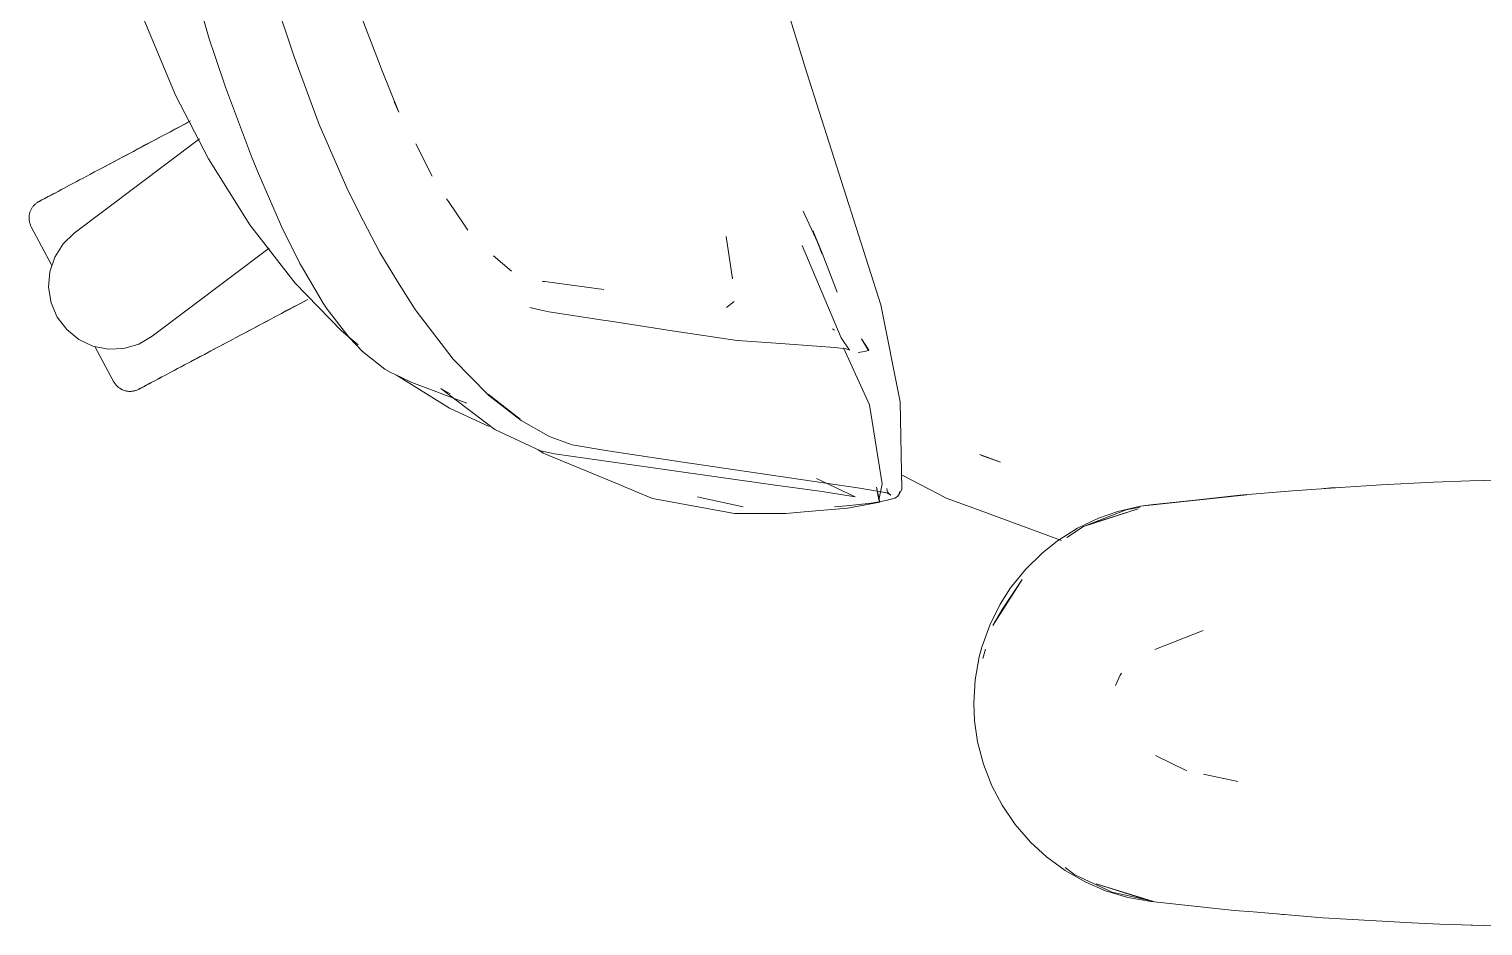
# Model space of a CAD drawing. Header units: millimetres. Extents: x 155927 to 326028, y -36033 to 97293.
# Drawn here: x 216095 to 216409.4, y 10091.8 to 10285.9 of the extents above; entities that cross this region are included whole.
import ezdxf

# ---------------------------------------------------------------- set-up
doc = ezdxf.new("R2010")
doc.units = ezdxf.units.MM
doc.header["$MEASUREMENT"] = 0
doc.layers.add('G-IMPT', color=8, linetype='CONTINUOUS', lineweight=9)
doc.layers.add('I-FURN', color=8, linetype='CONTINUOUS', lineweight=9)

msp = doc.modelspace()

# ---------------------------------------------------------------- linework, layer by layer
at = {"layer": 'G-IMPT'}
for p, q in [((216133.99, 10283.8), (216125.05, 10314.63)), ((216254, 10306.44), (216263.19, 10276.46)), ((216163.89, 10296.41), (216170.6, 10278.96)), ((216152.3, 10280.15), (216147.29, 10295.07)), ((216119.2, 10289.55), (216126.72, 10271.58)), ((216133.99, 10283.8), (216135.18, 10280.19)), ((216137.53, 10273.37), (216135.18, 10280.19)), ((216152.3, 10280.15), (216157.75, 10265.27)), ((216170.6, 10278.96), (216171.26, 10277.23)), ((216171.26, 10277.23), (216174.99, 10267.91)), ((216263.19, 10276.46), (216279.18, 10226.22)), ((216137.53, 10273.37), (216143.13, 10258.3)), ((216126.72, 10271.58), (216133.81, 10257.8)), ((216174.99, 10267.91), (216173.99, 10270.15)), ((216157.75, 10265.27), (216163.93, 10251.04)), ((216182.16, 10254.07), (216178.62, 10261.04)), ((216133.81, 10257.8), (216142.78, 10243.51)), ((216144.61, 10254.62), (216143.13, 10258.3)), ((216149.38, 10243.66), (216144.61, 10254.62)), ((216167.32, 10244.32), (216163.93, 10251.04)), ((216185.69, 10248.59), (216185.3, 10249.17)), ((216189.18, 10243.46), (216185.69, 10248.59)), ((216265.47, 10239.78), (216262.43, 10246.5)), ((216142.78, 10243.51), (216152.59, 10230.9)), ((216149.38, 10243.66), (216149.6, 10243.22)), ((216153.6, 10235.21), (216149.6, 10243.22)), ((216167.32, 10244.32), (216170.89, 10237.53)), ((216189.18, 10243.46), (216189.93, 10242.36)), ((216266.5, 10237.2), (216264.48, 10242.32)), ((216266.5, 10237.41), (216264.48, 10242.31)), ((216264.48, 10242.31), (216266.5, 10237.2)), ((216247.15, 10231.88), (216245.75, 10241.04)), ((216270.64, 10219.07), (216262.2, 10239.04)), ((216174.66, 10231.3), (216170.89, 10237.53)), ((216195.46, 10236.83), (216199.36, 10233.49)), ((216266.5, 10237.41), (216269.75, 10228.94)), ((216153.6, 10235.21), (216153.9, 10234.61)), ((216153.9, 10234.61), (216158.64, 10226.61)), ((216162.55, 10220.61), (216152.59, 10230.9)), ((216174.66, 10231.3), (216178.54, 10225.2)), ((216219.31, 10229.55), (216205.96, 10231.33)), ((216205.96, 10231.33), (216206.43, 10231.18)), ((216247.15, 10231.88), (216247.1, 10232.22)), ((216159.5, 10225.32), (216158.64, 10226.61)), ((216247.5, 10226.93), (216245.86, 10225.65)), ((216283.37, 10205.27), (216279.18, 10226.22)), ((216164.22, 10219.19), (216159.5, 10225.32)), ((216178.54, 10225.2), (216178.71, 10224.94)), ((216186.73, 10214.51), (216178.71, 10224.94)), ((216203.27, 10225.63), (216205.44, 10225.17)), ((216205.44, 10225.17), (216207.42, 10224.75)), ((216207.89, 10224.67), (216207.42, 10224.75)), ((216219.61, 10222.87), (216207.89, 10224.67)), ((216162.55, 10220.61), (216166.22, 10217.61)), ((216219.61, 10222.87), (216220.22, 10222.77)), ((216220.73, 10222.69), (216220.22, 10222.77)), ((216234.09, 10220.58), (216220.73, 10222.69)), ((216234.09, 10220.58), (216248.16, 10218.55)), ((216269.18, 10220.78), (216268.75, 10221.05)), ((216167.11, 10216.17), (216164.22, 10219.19)), ((216248.24, 10218.54), (216248.16, 10218.55)), ((216248.24, 10218.54), (216256.48, 10217.92)), ((216256.48, 10217.92), (216257.47, 10217.85)), ((216257.47, 10217.85), (216265.33, 10217.29)), ((216265.33, 10217.29), (216269.2, 10216.99)), ((216269.28, 10216.98), (216269.2, 10216.99)), ((216269.28, 10216.98), (216271.66, 10216.69)), ((216272.4, 10216.4), (216270.64, 10219.07)), ((216276.74, 10204.56), (216271.13, 10216.91)), ((216276.6, 10216.39), (216275.01, 10218.86)), ((216275.01, 10218.86), (216276.54, 10216.37)), ((216276.54, 10216.37), (216275.05, 10218.84)), ((216171.97, 10212.3), (216167.11, 10216.17)), ((216186.73, 10214.51), (216194.46, 10206.61)), ((216271.68, 10216.68), (216271.66, 10216.69)), ((216271.68, 10216.68), (216272.4, 10216.4)), ((216274.31, 10215.93), (216275.67, 10216.1)), ((216275.67, 10216.1), (216276.54, 10216.37)), ((216276.6, 10216.39), (216276.54, 10216.37)), ((216171.97, 10212.3), (216173.11, 10211.69)), ((216173.11, 10211.69), (216175.55, 10210.52)), ((216185.92, 10203.87), (216174.47, 10211)), ((216175.55, 10210.52), (216177.78, 10209.44)), ((216189.68, 10204.93), (216177.78, 10209.44)), ((216184.03, 10208.16), (216186.06, 10207)), ((216184.03, 10208.16), (216195.73, 10199.22)), ((216194.26, 10206.91), (216201.2, 10201.52)), ((216194.26, 10206.91), (216197.83, 10204.1)), ((216201.43, 10201.19), (216194.46, 10206.61)), ((216276.74, 10204.56), (216279.46, 10187.52)), ((216283.37, 10205.27), (216283.76, 10186.28)), ((216194.54, 10199.89), (216185.92, 10203.87)), ((216201.2, 10201.52), (216197.83, 10204.1)), ((216201.43, 10201.19), (216207.27, 10197.9)), ((216202.25, 10196.19), (216195.73, 10199.22)), ((216207.27, 10197.9), (216207.69, 10197.69)), ((216202.25, 10196.19), (216205.62, 10194.62)), ((216205.01, 10194.9), (216206.18, 10194.13)), ((216212.48, 10195.93), (216207.69, 10197.69)), ((216212.48, 10195.93), (216220.15, 10194.63)), ((216208.61, 10193.97), (216205.62, 10194.62)), ((216206.18, 10194.13), (216222.63, 10187.33)), ((216255.83, 10187.3), (216208.61, 10193.97)), ((216235.92, 10192.24), (216220.15, 10194.63)), ((216266.79, 10187.69), (216235.92, 10192.24)), ((216300.63, 10193.81), (216305.09, 10192.17)), ((216300.63, 10193.81), (216301.21, 10193.55)), ((216305.09, 10192.17), (216301.21, 10193.55)), ((216273.67, 10184.67), (216265.27, 10188.66)), ((216283.69, 10189.47), (216291.59, 10185.33)), ((216418.85, 10188.43), (216406.55, 10188.13)), ((216222.63, 10187.33), (216225.99, 10185.94)), ((216229.85, 10184.35), (216225.99, 10185.94)), ((216255.83, 10187.3), (216266.49, 10185.86)), ((216267.79, 10185.64), (216266.49, 10185.86)), ((216274.64, 10186.57), (216266.79, 10187.69)), ((216267.79, 10185.64), (216272.81, 10184.81)), ((216280.91, 10185.47), (216274.64, 10186.57)), ((216278.28, 10186.81), (216278.77, 10183.94)), ((216278.28, 10186.81), (216279.01, 10183.53)), ((216278.77, 10183.94), (216279.46, 10187.52)), ((216280.29, 10185.63), (216280.91, 10185.47)), ((216280.29, 10185.63), (216281.39, 10185.08)), ((216280.49, 10186.51), (216280.56, 10186.01)), ((216280.89, 10185.47), (216280.56, 10186.01)), ((216280.89, 10185.47), (216281.39, 10185.08)), ((216283.76, 10186.28), (216283.15, 10185.24)), ((216283.28, 10185.87), (216283.15, 10185.24)), ((216283.15, 10185.24), (216283.17, 10185.32)), ((216283.28, 10185.87), (216283.17, 10185.32)), ((216291.59, 10185.33), (216293.35, 10184.4)), ((216356.81, 10185.02), (216368.2, 10186.01)), ((216378.49, 10186.74), (216368.2, 10186.01)), ((216376.45, 10186.6), (216375.03, 10186.47)), ((216376.45, 10186.6), (216378.35, 10186.69)), ((216378.49, 10186.74), (216387.36, 10187.3)), ((216398.67, 10187.84), (216387.36, 10187.3)), ((216398.67, 10187.84), (216406.55, 10188.13)), ((216247.55, 10181.11), (216229.85, 10184.35)), ((216240.1, 10184.57), (216239.53, 10184.72)), ((216249.41, 10182.52), (216240.1, 10184.57)), ((216271.96, 10182.23), (216262.64, 10181.43)), ((216271.8, 10182.75), (216269.21, 10182.54)), ((216276.48, 10183.27), (216271.8, 10182.75)), ((216271.96, 10182.23), (216272.43, 10182.27)), ((216272.43, 10182.27), (216276.68, 10183.08)), ((216273.67, 10184.67), (216272.81, 10184.81)), ((216277.1, 10183.34), (216276.48, 10183.27)), ((216276.68, 10183.08), (216279.01, 10183.53)), ((216277.1, 10183.34), (216280.38, 10183.88)), ((216282.24, 10184.43), (216280.38, 10183.88)), ((216282.24, 10184.43), (216282.78, 10184.75)), ((216282.78, 10184.75), (216283.15, 10185.24)), ((216299.33, 10182.21), (216293.35, 10184.4)), ((216318.27, 10175.27), (216299.33, 10182.21)), ((216335.37, 10182.67), (216330.41, 10181.52)), ((216335.29, 10182.46), (216332.24, 10181.88)), ((216335.37, 10182.67), (216358.32, 10185.13)), ((216335.37, 10182.67), (216356.81, 10185.02)), ((216335.37, 10182.67), (216338.19, 10183.01)), ((216358.32, 10185.13), (216338.19, 10183.01)), ((216247.55, 10181.11), (216254.51, 10181.09)), ((216254.51, 10181.09), (216258.68, 10181.08)), ((216262.64, 10181.43), (216258.68, 10181.08)), ((216321.7, 10177.88), (216326.28, 10180.07)), ((216323.02, 10178.27), (216334.87, 10182.09)), ((216332.24, 10181.88), (216323.02, 10178.27)), ((216323.02, 10178.27), (216325.73, 10179.17)), ((216325.73, 10179.17), (216334.87, 10182.09)), ((216326.28, 10180.07), (216330.41, 10181.52)), ((216321.7, 10177.88), (216317.37, 10175.15)), ((216323.02, 10178.27), (216319.44, 10175.85)), ((216314.06, 10172.53), (216317.37, 10175.15)), ((216310.46, 10168.98), (216314.06, 10172.53)), ((216303.41, 10156.85), (216309.73, 10166.8)), ((216305.57, 10160.53), (216309.73, 10166.8)), ((216310.46, 10168.98), (216307.27, 10165)), ((216305, 10161.45), (216307.27, 10165)), ((216302.76, 10156.95), (216305, 10161.45)), ((216303.41, 10156.85), (216305.57, 10160.53)), ((216302.76, 10156.95), (216301.05, 10152.17)), ((216348.89, 10155.77), (216338.46, 10151.63)), ((216300.49, 10150.04), (216301.05, 10152.17)), ((216301.85, 10151.73), (216301.23, 10149.71)), ((216299.61, 10145.09), (216300.49, 10150.04)), ((216299.31, 10140.05), (216299.61, 10145.09)), ((216329.92, 10143.88), (216330.94, 10146.1)), ((216330.94, 10146.1), (216331.24, 10146.55)), ((216299.31, 10140.05), (216299.48, 10136.21)), ((216300.13, 10131.69), (216299.48, 10136.21)), ((216300.13, 10131.69), (216301.39, 10126.83)), ((216338.56, 10128.68), (216345.34, 10125.41)), ((216303.22, 10122.12), (216301.39, 10126.83)), ((216356.39, 10123.07), (216348.96, 10124.65)), ((216305.41, 10117.95), (216303.22, 10122.12)), ((216305.41, 10117.95), (216308.24, 10113.78)), ((216308.24, 10113.78), (216311.57, 10109.95)), ((216315, 10106.78), (216311.57, 10109.95)), ((216315, 10106.78), (216319.09, 10103.79)), ((216319.05, 10104.48), (216321.15, 10102.88)), ((216323.53, 10101.27), (216319.09, 10103.79)), ((216329.22, 10099.15), (216321.15, 10102.88)), ((216323.53, 10101.27), (216327.77, 10099.46)), ((216338.19, 10097.1), (216325.73, 10100.93)), ((216325.73, 10100.93), (216334.87, 10098.02)), ((216327.77, 10099.46), (216332.63, 10098)), ((216329.22, 10099.15), (216337.62, 10097.23)), ((216337.67, 10097.1), (216332.63, 10098)), ((216338.19, 10097.1), (216334.87, 10098.02)), ((216355.6, 10095.2), (216337.67, 10097.1)), ((216359.73, 10094.85), (216355.6, 10095.2)), ((216374.79, 10093.6), (216359.73, 10094.85)), ((216366.6, 10094.26), (216364.93, 10094.42)), ((216374.79, 10093.6), (216379.88, 10093.28)), ((216379.88, 10093.28), (216394.01, 10092.47)), ((216400.04, 10092.21), (216394.01, 10092.47)), ((216400.04, 10092.21), (216411.8, 10091.83)), ((216404.92, 10092.07), (216406.86, 10091.96)), ((216406.86, 10091.96), (216408.36, 10091.95))]:
    msp.add_line(p, q, dxfattribs=at)
at = {"layer": 'I-FURN'}
for p, q in [((216125.04, 10263.41), (216126.04, 10263.94)), ((216126.58, 10264.23), (216125.58, 10263.7)), ((216126.04, 10263.94), (216127.03, 10264.47)), ((216127.56, 10264.75), (216126.58, 10264.23)), ((216127.03, 10264.47), (216128.01, 10264.99)), ((216128.54, 10265.27), (216127.56, 10264.75)), ((216128.01, 10264.99), (216128.99, 10265.51)), ((216129.51, 10265.79), (216128.54, 10265.27)), ((216128.99, 10265.51), (216129.95, 10266.02)), ((216104.81, 10241.77), (216131.88, 10262.17)), ((216119.02, 10260.21), (216120.02, 10260.75)), ((216120.57, 10261.03), (216119.56, 10260.5)), ((216120.02, 10260.75), (216121.03, 10261.28)), ((216121.57, 10261.57), (216120.57, 10261.03)), ((216121.03, 10261.28), (216122.03, 10261.81)), ((216122.57, 10262.1), (216121.57, 10261.57)), ((216122.03, 10261.81), (216123.04, 10262.35)), ((216123.58, 10262.64), (216122.57, 10262.1)), ((216123.04, 10262.35), (216124.04, 10262.88)), ((216124.58, 10263.17), (216123.58, 10262.64)), ((216124.04, 10262.88), (216125.04, 10263.41)), ((216125.58, 10263.7), (216124.58, 10263.17)), ((216113.19, 10257.11), (216114.14, 10257.62)), ((216114.65, 10257.89), (216113.7, 10257.38)), ((216114.14, 10257.62), (216115.1, 10258.13)), ((216115.62, 10258.4), (216114.65, 10257.89)), ((216115.1, 10258.13), (216116.06, 10258.64)), ((216116.59, 10258.92), (216115.62, 10258.4)), ((216116.06, 10258.64), (216117.04, 10259.16)), ((216117.58, 10259.44), (216116.59, 10258.92)), ((216117.04, 10259.16), (216118.03, 10259.69)), ((216118.57, 10259.97), (216117.58, 10259.44)), ((216118.03, 10259.69), (216119.02, 10260.21)), ((216119.56, 10260.5), (216118.57, 10259.97)), ((216108.33, 10254.53), (216107.51, 10254.09)), ((216109.18, 10254.98), (216108.33, 10254.53)), ((216110.05, 10255.44), (216109.18, 10254.98)), ((216110.94, 10255.91), (216110.05, 10255.44)), ((216111.84, 10256.4), (216110.94, 10255.91)), ((216111.35, 10256.13), (216112.26, 10256.62)), ((216112.76, 10256.89), (216111.84, 10256.4)), ((216112.26, 10256.62), (216113.19, 10257.11)), ((216113.7, 10257.38), (216112.76, 10256.89)), ((216102.47, 10251.41), (216101.87, 10251.09)), ((216103.1, 10251.75), (216102.47, 10251.41)), ((216103.77, 10252.1), (216103.1, 10251.75)), ((216104.46, 10252.47), (216103.77, 10252.1)), ((216105.18, 10252.85), (216104.46, 10252.47)), ((216105.93, 10253.25), (216105.18, 10252.85)), ((216106.71, 10253.67), (216105.93, 10253.25)), ((216107.51, 10254.09), (216106.71, 10253.67)), ((216096.46, 10248.12), (216096.59, 10248.22)), ((216096.59, 10248.22), (216096.72, 10248.31)), ((216096.72, 10248.31), (216096.85, 10248.41)), ((216096.85, 10248.41), (216096.99, 10248.49)), ((216096.99, 10248.49), (216097.13, 10248.57)), ((216097.13, 10248.57), (216097.17, 10248.59)), ((216097.21, 10248.62), (216097.17, 10248.6)), ((216097.17, 10248.59), (216097.19, 10248.6)), ((216097.17, 10248.6), (216097.17, 10248.59)), ((216097.19, 10248.6), (216097.25, 10248.63)), ((216097.3, 10248.66), (216097.21, 10248.62)), ((216097.25, 10248.63), (216097.35, 10248.69)), ((216097.42, 10248.73), (216097.3, 10248.66)), ((216097.35, 10248.69), (216097.49, 10248.76)), ((216097.58, 10248.81), (216097.42, 10248.73)), ((216097.49, 10248.76), (216097.67, 10248.86)), ((216097.78, 10248.92), (216097.58, 10248.81)), ((216097.67, 10248.86), (216097.89, 10248.98)), ((216098.02, 10249.05), (216097.78, 10248.92)), ((216097.89, 10248.98), (216098.14, 10249.11)), ((216098.3, 10249.2), (216098.02, 10249.05)), ((216098.14, 10249.11), (216098.44, 10249.27)), ((216098.62, 10249.36), (216098.3, 10249.2)), ((216098.44, 10249.27), (216098.78, 10249.45)), ((216098.97, 10249.55), (216098.62, 10249.36)), ((216098.78, 10249.45), (216099.15, 10249.65)), ((216099.37, 10249.76), (216098.97, 10249.55)), ((216099.15, 10249.65), (216099.56, 10249.87)), ((216099.8, 10249.99), (216099.37, 10249.76)), ((216099.56, 10249.87), (216100.01, 10250.1)), ((216100.26, 10250.24), (216099.8, 10249.99)), ((216100.01, 10250.1), (216100.49, 10250.36)), ((216100.76, 10250.5), (216100.26, 10250.24)), ((216100.49, 10250.36), (216101.01, 10250.63)), ((216101.3, 10250.79), (216100.76, 10250.5)), ((216101.01, 10250.63), (216101.56, 10250.93)), ((216101.87, 10251.09), (216101.3, 10250.79)), ((216101.56, 10250.93), (216102.14, 10251.24)), ((216095.03, 10245.16), (216095.04, 10245.32)), ((216095.03, 10245), (216095.03, 10245.16)), ((216095.03, 10244.84), (216095.03, 10245)), ((216095.04, 10245.32), (216095.05, 10245.48)), ((216095.05, 10245.48), (216095.07, 10245.64)), ((216095.07, 10245.64), (216095.1, 10245.8)), ((216095.1, 10245.8), (216095.14, 10245.96)), ((216095.14, 10245.96), (216095.18, 10246.11)), ((216095.18, 10246.11), (216095.22, 10246.27)), ((216095.22, 10246.27), (216095.27, 10246.42)), ((216095.27, 10246.42), (216095.33, 10246.57)), ((216095.33, 10246.57), (216095.4, 10246.72)), ((216095.4, 10246.72), (216095.47, 10246.86)), ((216095.47, 10246.86), (216095.54, 10247.01)), ((216095.54, 10247.01), (216095.62, 10247.14)), ((216095.62, 10247.14), (216095.71, 10247.28)), ((216095.71, 10247.28), (216095.8, 10247.41)), ((216095.8, 10247.41), (216095.9, 10247.54)), ((216095.9, 10247.54), (216096.01, 10247.66)), ((216096.01, 10247.66), (216096.11, 10247.78)), ((216096.11, 10247.78), (216096.23, 10247.9)), ((216096.23, 10247.9), (216096.34, 10248.01)), ((216096.34, 10248.01), (216096.46, 10248.12)), ((216095.04, 10244.68), (216095.03, 10244.84)), ((216095.06, 10244.52), (216095.04, 10244.68)), ((216095.09, 10244.36), (216095.06, 10244.52)), ((216095.12, 10244.2), (216095.09, 10244.36)), ((216095.15, 10244.04), (216095.12, 10244.2)), ((216095.19, 10243.89), (216095.15, 10244.04)), ((216095.24, 10243.73), (216095.19, 10243.89)), ((216095.3, 10243.58), (216095.24, 10243.73)), ((216095.36, 10243.43), (216095.3, 10243.58)), ((216095.43, 10243.29), (216095.36, 10243.43)), ((216095.5, 10243.14), (216095.43, 10243.29)), ((216095.5, 10243.14), (216099.97, 10234.73)), ((216100.58, 10236.58), (216102.38, 10239.43)), ((216102.38, 10239.43), (216104.81, 10241.77)), ((216099.52, 10233.38), (216100.58, 10236.58)), ((216146.97, 10238.5), (216121.66, 10219.42)), ((216099.25, 10230.02), (216099.52, 10233.38)), ((216099.8, 10226.69), (216099.25, 10230.02)), ((216101.13, 10223.58), (216099.8, 10226.69)), ((216153.01, 10226.19), (216152.06, 10225.68)), ((216152.5, 10225.92), (216153.44, 10226.41)), ((216153.94, 10226.68), (216153.01, 10226.19)), ((216153.44, 10226.41), (216154.36, 10226.9)), ((216154.85, 10227.17), (216153.94, 10226.68)), ((216154.36, 10226.9), (216155.27, 10227.39)), ((216103.16, 10220.89), (216101.13, 10223.58)), ((216147.18, 10223.09), (216146.18, 10222.55)), ((216146.64, 10222.8), (216147.64, 10223.33)), ((216148.17, 10223.61), (216147.18, 10223.09)), ((216147.64, 10223.33), (216148.63, 10223.86)), ((216149.16, 10224.14), (216148.17, 10223.61)), ((216148.63, 10223.86), (216149.61, 10224.38)), ((216150.14, 10224.66), (216149.16, 10224.14)), ((216149.61, 10224.38), (216150.58, 10224.9)), ((216151.11, 10225.17), (216150.14, 10224.66)), ((216150.58, 10224.9), (216151.55, 10225.41)), ((216152.06, 10225.68), (216151.11, 10225.17)), ((216151.55, 10225.41), (216152.5, 10225.92)), ((216105.77, 10218.76), (216103.16, 10220.89)), ((216141.16, 10219.89), (216140.16, 10219.36)), ((216140.62, 10219.6), (216141.62, 10220.13)), ((216142.16, 10220.42), (216141.16, 10219.89)), ((216141.62, 10220.13), (216142.62, 10220.66)), ((216143.16, 10220.95), (216142.16, 10220.42)), ((216142.62, 10220.66), (216143.63, 10221.2)), ((216144.17, 10221.49), (216143.16, 10220.95)), ((216143.63, 10221.2), (216144.63, 10221.73)), ((216145.18, 10222.02), (216144.17, 10221.49)), ((216144.63, 10221.73), (216145.64, 10222.27)), ((216146.18, 10222.55), (216145.18, 10222.02)), ((216145.64, 10222.27), (216146.64, 10222.8)), ((216108.82, 10217.32), (216105.77, 10218.76)), ((216112.13, 10216.65), (216108.82, 10217.32)), ((216109.28, 10217.23), (216113.31, 10209.64)), ((216115.5, 10216.79), (216112.13, 10216.65)), ((216118.74, 10217.73), (216115.5, 10216.79)), ((216121.66, 10219.42), (216118.74, 10217.73)), ((216135.3, 10216.77), (216134.36, 10216.27)), ((216134.79, 10216.5), (216135.73, 10217)), ((216136.25, 10217.27), (216135.3, 10216.77)), ((216135.73, 10217), (216136.69, 10217.51)), ((216137.21, 10217.79), (216136.25, 10217.27)), ((216136.69, 10217.51), (216137.66, 10218.03)), ((216138.19, 10218.31), (216137.21, 10217.79)), ((216137.66, 10218.03), (216138.64, 10218.55)), ((216139.17, 10218.83), (216138.19, 10218.31)), ((216138.64, 10218.55), (216139.63, 10219.07)), ((216140.16, 10219.36), (216139.17, 10218.83)), ((216139.63, 10219.07), (216140.62, 10219.6)), ((216128.67, 10213.24), (216129.48, 10213.68)), ((216129.48, 10213.68), (216130.32, 10214.12)), ((216130.78, 10214.37), (216129.93, 10213.91)), ((216130.32, 10214.12), (216131.17, 10214.58)), ((216131.65, 10214.83), (216130.78, 10214.37)), ((216131.17, 10214.58), (216132.05, 10215.04)), ((216132.53, 10215.3), (216131.65, 10214.83)), ((216132.05, 10215.04), (216132.95, 10215.52)), ((216133.44, 10215.78), (216132.53, 10215.3)), ((216132.95, 10215.52), (216133.86, 10216)), ((216134.36, 10216.27), (216133.44, 10215.78)), ((216133.86, 10216), (216134.79, 10216.5)), ((216123.46, 10210.48), (216122.89, 10210.17)), ((216123.15, 10210.31), (216123.74, 10210.62)), ((216123.74, 10210.62), (216124.35, 10210.95)), ((216124.35, 10210.95), (216125, 10211.29)), ((216125, 10211.29), (216125.68, 10211.65)), ((216125.68, 10211.65), (216126.39, 10212.03)), ((216126.39, 10212.03), (216127.12, 10212.42)), ((216127.12, 10212.42), (216127.88, 10212.83)), ((216127.88, 10212.83), (216128.67, 10213.24)), ((216113.33, 10209.6), (216113.31, 10209.64)), ((216113.41, 10209.46), (216113.33, 10209.6)), ((216113.5, 10209.33), (216113.41, 10209.46)), ((216113.59, 10209.19), (216113.5, 10209.33)), ((216113.68, 10209.07), (216113.59, 10209.19)), ((216113.79, 10208.94), (216113.68, 10209.07)), ((216113.89, 10208.82), (216113.79, 10208.94)), ((216114, 10208.7), (216113.89, 10208.82)), ((216114.12, 10208.59), (216114, 10208.7)), ((216114.24, 10208.48), (216114.12, 10208.59)), ((216114.36, 10208.38), (216114.24, 10208.48)), ((216114.49, 10208.28), (216114.36, 10208.38)), ((216114.62, 10208.19), (216114.49, 10208.28)), ((216114.76, 10208.1), (216114.62, 10208.19)), ((216114.9, 10208.02), (216114.76, 10208.1)), ((216115.04, 10207.94), (216114.9, 10208.02)), ((216115.18, 10207.87), (216115.04, 10207.94)), ((216115.33, 10207.81), (216115.18, 10207.87)), ((216115.48, 10207.75), (216115.33, 10207.81)), ((216115.64, 10207.7), (216115.48, 10207.75)), ((216115.79, 10207.65), (216115.64, 10207.7)), ((216115.95, 10207.61), (216115.79, 10207.65)), ((216116.1, 10207.58), (216115.95, 10207.61)), ((216116.26, 10207.55), (216116.1, 10207.58)), ((216116.42, 10207.53), (216116.26, 10207.55)), ((216116.58, 10207.51), (216116.42, 10207.53)), ((216116.74, 10207.51), (216116.58, 10207.51)), ((216116.9, 10207.5), (216116.74, 10207.51)), ((216117.07, 10207.51), (216116.9, 10207.5)), ((216117.23, 10207.52), (216117.07, 10207.51)), ((216117.39, 10207.54), (216117.23, 10207.52)), ((216117.55, 10207.56), (216117.39, 10207.54)), ((216117.7, 10207.59), (216117.55, 10207.56)), ((216117.86, 10207.63), (216117.7, 10207.59)), ((216118.02, 10207.67), (216117.86, 10207.63)), ((216118.17, 10207.72), (216118.02, 10207.67)), ((216118.32, 10207.78), (216118.17, 10207.72)), ((216118.47, 10207.84), (216118.32, 10207.78)), ((216118.62, 10207.9), (216118.47, 10207.84)), ((216118.76, 10207.98), (216118.62, 10207.9)), ((216118.76, 10207.98), (216118.78, 10207.99)), ((216118.77, 10207.98), (216118.76, 10207.98)), ((216118.81, 10208), (216118.77, 10207.98)), ((216118.78, 10207.99), (216118.84, 10208.02)), ((216118.89, 10208.05), (216118.81, 10208)), ((216118.84, 10208.02), (216118.94, 10208.07)), ((216119.01, 10208.11), (216118.89, 10208.05)), ((216118.94, 10208.07), (216119.08, 10208.15)), ((216119.18, 10208.2), (216119.01, 10208.11)), ((216119.08, 10208.15), (216119.26, 10208.24)), ((216119.38, 10208.3), (216119.18, 10208.2)), ((216119.26, 10208.24), (216119.48, 10208.36)), ((216119.62, 10208.43), (216119.38, 10208.3)), ((216119.48, 10208.36), (216119.74, 10208.5)), ((216119.9, 10208.58), (216119.62, 10208.43)), ((216119.74, 10208.5), (216120.04, 10208.65)), ((216120.21, 10208.75), (216119.9, 10208.58)), ((216120.04, 10208.65), (216120.37, 10208.83)), ((216120.57, 10208.94), (216120.21, 10208.75)), ((216120.37, 10208.83), (216120.75, 10209.03)), ((216120.96, 10209.15), (216120.57, 10208.94)), ((216120.75, 10209.03), (216121.16, 10209.25)), ((216121.39, 10209.38), (216120.96, 10209.15)), ((216121.16, 10209.25), (216121.6, 10209.49)), ((216121.86, 10209.62), (216121.39, 10209.38)), ((216121.6, 10209.49), (216122.08, 10209.74)), ((216122.36, 10209.89), (216121.86, 10209.62)), ((216122.08, 10209.74), (216122.6, 10210.02)), ((216122.89, 10210.17), (216122.36, 10209.89)), ((216122.6, 10210.02), (216123.15, 10210.31))]:
    msp.add_line(p, q, dxfattribs=at)

doc.saveas('drawing.dxf')
